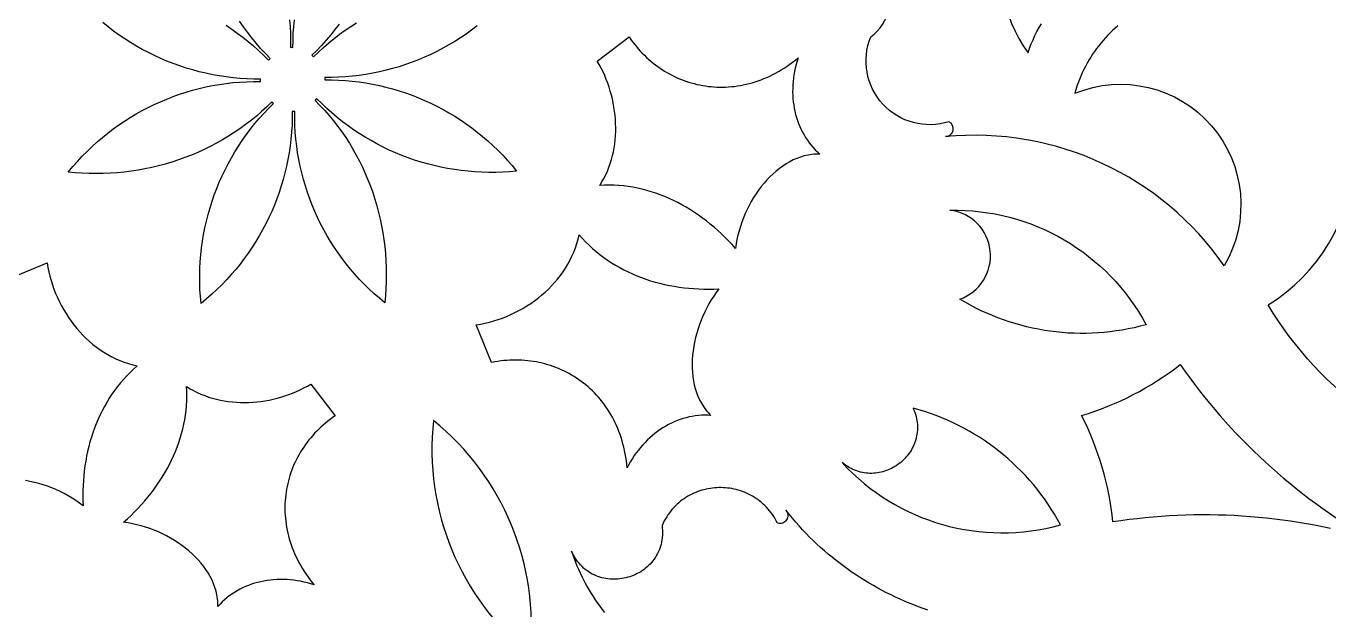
# Model space of a CAD drawing. Extents: x 3927 to 5087, y -513 to 1114.
# Drawn here: x 4497 to 4593.2, y 851.8 to 894.9 of the extents above; entities that cross this region are included whole.
import ezdxf

# ---------------------------------------------------------------- set-up
doc = ezdxf.new("R2010")
doc.units = 0
doc.layers.add('LAYER_1', color=18, linetype='CONTINUOUS')

msp = doc.modelspace()

# ---------------------------------------------------------------- linework, layer by layer
at = {"layer": 'LAYER_1'}
for points in [[(4577.36, 907.955, 0.578149), (4570.977, 892.97), (4571.089, 893.299), (4571.21, 893.621), (4571.341, 893.935), (4571.481, 894.242), (4571.63, 894.541), (4571.787, 894.833), (4571.953, 895.118)], [(4577.591, 894.964), (4577.401, 894.796), (4577.215, 894.623), (4577.033, 894.445), (4576.856, 894.263), (4576.682, 894.075), (4576.513, 893.884), (4576.349, 893.687), (4576.189, 893.487), (4576.034, 893.281), (4575.883, 893.072), (4575.738, 892.858), (4575.598, 892.64), (4575.463, 892.417), (4575.333, 892.191), (4575.208, 891.96), (4575.089, 891.726), (4574.976, 891.487), (4574.868, 891.245), (4574.766, 890.999), (4574.67, 890.749), (4574.579, 890.495), (4574.495, 890.237), (4574.418, 889.976, -0.719328), (4585.452, 877.251, 0.270929), (4564.876, 886.778, 0.777705), (4565.131, 887.88, -0.636132), (4559.357, 894.143, 0.862472), (4556.095, 900.278, -0.153049)], [(4627.671, 867.156, -0.453995), (4588.707, 874.359, 0.240725), (4595.058, 884.904)], [(4593.297, 857.844), (4592.711, 857.968), (4592.124, 858.085), (4591.536, 858.193), (4590.946, 858.293), (4590.355, 858.385), (4589.763, 858.468), (4589.17, 858.543), (4588.576, 858.61), (4587.981, 858.669), (4587.386, 858.719), (4586.79, 858.762), (4586.193, 858.796), (4585.596, 858.822), (4584.998, 858.84), (4584.401, 858.85), (4583.803, 858.851), (4583.204, 858.845), (4582.606, 858.83), (4582.008, 858.807), (4581.411, 858.776), (4580.813, 858.737), (4580.216, 858.69), (4579.619, 858.635), (4579.023, 858.571), (4578.428, 858.5), (4577.833, 858.421), (4577.239, 858.333), (4577.181, 858.845), (4577.111, 859.355), (4577.029, 859.863), (4576.935, 860.369), (4576.83, 860.872), (4576.714, 861.373), (4576.586, 861.87), (4576.447, 862.364), (4576.296, 862.855), (4576.134, 863.342), (4575.961, 863.826), (4575.777, 864.305), (4575.581, 864.78), (4575.375, 865.251), (4575.158, 865.718), (4574.929, 866.179), (4575.422, 866.335), (4575.91, 866.501), (4576.394, 866.679), (4576.873, 866.868), (4577.348, 867.068), (4577.818, 867.278), (4578.283, 867.499), (4578.742, 867.731), (4579.196, 867.973), (4579.645, 868.226), (4580.087, 868.489), (4580.524, 868.762), (4580.954, 869.045), (4581.379, 869.339), (4581.796, 869.642), (4582.207, 869.955, 0.11065), (4596.199, 857.096)]]:
    msp.add_lwpolyline(points, format="xyb", dxfattribs=at)
for points in [[(4530.289, 894.953), (4529.889, 894.648), (4529.481, 894.354), (4529.065, 894.072), (4528.642, 893.803), (4528.211, 893.545), (4527.774, 893.3), (4527.33, 893.068), (4526.879, 892.848), (4526.422, 892.641), (4525.96, 892.446), (4525.492, 892.265), (4525.019, 892.097), (4524.541, 891.942), (4524.058, 891.8), (4523.571, 891.673), (4523.08, 891.558), (4522.585, 891.458), (4522.087, 891.371), (4521.586, 891.299), (4521.082, 891.241), (4520.575, 891.197), (4520.066, 891.167), (4519.555, 891.152), (4519.043, 891.152), (4519.046, 891.065), (4519.041, 890.977), (4519.553, 890.974), (4520.064, 890.956), (4520.572, 890.924), (4521.078, 890.877), (4521.582, 890.817), (4522.083, 890.742), (4522.581, 890.653), (4523.076, 890.55), (4523.567, 890.434), (4524.054, 890.304), (4524.536, 890.16), (4525.015, 890.003), (4525.488, 889.833), (4525.957, 889.65), (4526.42, 889.453), (4526.878, 889.244), (4527.33, 889.022), (4527.776, 888.787), (4528.215, 888.54), (4528.647, 888.28), (4529.073, 888.008), (4529.491, 887.724), (4529.902, 887.428), (4530.305, 887.119), (4530.699, 886.799), (4531.086, 886.467), (4531.463, 886.124), (4531.832, 885.769), (4532.191, 885.403), (4532.541, 885.025), (4532.881, 884.636), (4533.211, 884.237), (4532.695, 884.19), (4532.18, 884.158), (4531.666, 884.14), (4531.153, 884.138), (4530.642, 884.15), (4530.132, 884.177), (4529.625, 884.218), (4529.12, 884.273), (4528.618, 884.343), (4528.118, 884.426), (4527.622, 884.524), (4527.129, 884.635), (4526.641, 884.76), (4526.156, 884.899), (4525.676, 885.051), (4525.2, 885.216), (4524.729, 885.394), (4524.264, 885.586), (4523.804, 885.79), (4523.35, 886.008), (4522.902, 886.238), (4522.46, 886.481), (4522.025, 886.736), (4521.597, 887.004), (4521.176, 887.284), (4520.762, 887.576), (4520.357, 887.88), (4519.959, 888.196), (4519.57, 888.523), (4519.189, 888.863), (4518.818, 889.214), (4518.455, 889.576), (4518.396, 889.511), (4518.332, 889.452), (4518.692, 889.087), (4519.039, 888.713), (4519.375, 888.329), (4519.698, 887.937), (4520.008, 887.536), (4520.307, 887.126), (4520.592, 886.709), (4520.865, 886.284), (4521.126, 885.852), (4521.373, 885.412), (4521.608, 884.966), (4521.83, 884.513), (4522.04, 884.054), (4522.236, 883.589), (4522.419, 883.118), (4522.589, 882.642), (4522.746, 882.16), (4522.89, 881.674), (4523.021, 881.183), (4523.138, 880.688), (4523.242, 880.189), (4523.332, 879.686), (4523.409, 879.18), (4523.472, 878.671), (4523.521, 878.159), (4523.557, 877.644), (4523.579, 877.127), (4523.588, 876.608), (4523.582, 876.087), (4523.562, 875.565), (4523.529, 875.042), (4523.481, 874.518), (4523.086, 874.842), (4522.701, 875.177), (4522.327, 875.522), (4521.965, 875.876), (4521.613, 876.241), (4521.273, 876.614), (4520.944, 876.997), (4520.627, 877.388), (4520.322, 877.788), (4520.028, 878.196), (4519.746, 878.612), (4519.477, 879.035), (4519.219, 879.466), (4518.974, 879.903), (4518.742, 880.348), (4518.522, 880.798), (4518.315, 881.255), (4518.12, 881.718), (4517.939, 882.185), (4517.771, 882.659), (4517.616, 883.137), (4517.474, 883.619), (4517.347, 884.106), (4517.232, 884.597), (4517.132, 885.092), (4517.045, 885.59), (4516.973, 886.091), (4516.915, 886.596), (4516.871, 887.102), (4516.841, 887.611), (4516.827, 888.122), (4516.826, 888.635), (4516.739, 888.632), (4516.651, 888.636), (4516.648, 888.124), (4516.63, 887.614), (4516.598, 887.105), (4516.551, 886.599), (4516.491, 886.095), (4516.416, 885.594), (4516.327, 885.096), (4516.224, 884.602), (4516.108, 884.111), (4515.978, 883.624), (4515.834, 883.141), (4515.677, 882.662), (4515.507, 882.189), (4515.324, 881.72), (4515.127, 881.257), (4514.918, 880.799), (4514.696, 880.347), (4514.461, 879.902), (4514.214, 879.463), (4513.954, 879.03), (4513.682, 878.605), (4513.398, 878.186), (4513.102, 877.776), (4512.793, 877.373), (4512.473, 876.978), (4512.141, 876.592), (4511.798, 876.214), (4511.443, 875.845), (4511.077, 875.486), (4510.699, 875.136), (4510.31, 874.796), (4509.911, 874.466), (4509.864, 874.982), (4509.832, 875.497), (4509.814, 876.011), (4509.812, 876.524), (4509.824, 877.035), (4509.851, 877.545), (4509.892, 878.052), (4509.947, 878.557), (4510.017, 879.06), (4510.1, 879.559), (4510.198, 880.055), (4510.309, 880.548), (4510.434, 881.037), (4510.573, 881.521), (4510.725, 882.002), (4510.89, 882.477), (4511.068, 882.948), (4511.26, 883.414), (4511.464, 883.874), (4511.682, 884.328), (4511.912, 884.776), (4512.155, 885.217), (4512.41, 885.653), (4512.678, 886.081), (4512.958, 886.502), (4513.25, 886.915), (4513.554, 887.321), (4513.87, 887.718), (4514.198, 888.107), (4514.537, 888.488), (4514.888, 888.86), (4515.25, 889.222), (4515.185, 889.281), (4515.126, 889.345), (4514.761, 888.985), (4514.385, 888.637), (4513.999, 888.301), (4513.603, 887.977), (4513.199, 887.665), (4512.785, 887.365), (4512.363, 887.077), (4511.933, 886.802), (4511.495, 886.539), (4511.05, 886.289), (4510.597, 886.052), (4510.138, 885.827), (4509.672, 885.616), (4509.201, 885.417), (4508.724, 885.231), (4508.242, 885.058), (4507.754, 884.899), (4507.263, 884.753), (4506.767, 884.621), (4506.267, 884.502), (4505.764, 884.396), (4505.258, 884.305), (4504.749, 884.227), (4504.238, 884.163), (4503.725, 884.113), (4503.21, 884.077), (4502.694, 884.055), (4502.177, 884.048), (4501.659, 884.055), (4501.142, 884.076), (4500.624, 884.112), (4500.108, 884.162), (4500.439, 884.561), (4500.781, 884.948), (4501.133, 885.325), (4501.494, 885.69), (4501.864, 886.044), (4502.243, 886.386), (4502.631, 886.717), (4503.027, 887.036), (4503.431, 887.343), (4503.843, 887.638), (4504.262, 887.922), (4504.689, 888.192), (4505.122, 888.451), (4505.562, 888.697), (4506.009, 888.931), (4506.462, 889.151), (4506.92, 889.359), (4507.384, 889.554), (4507.854, 889.736), (4508.328, 889.905), (4508.807, 890.06), (4509.291, 890.202), (4509.778, 890.33), (4510.27, 890.444), (4510.765, 890.545), (4511.264, 890.632), (4511.765, 890.704), (4512.269, 890.763), (4512.776, 890.806), (4513.285, 890.836), (4513.796, 890.851), (4514.309, 890.851), (4514.306, 890.938), (4514.31, 891.026), (4513.798, 891.029), (4513.288, 891.047), (4512.779, 891.079), (4512.273, 891.126), (4511.769, 891.187), (4511.268, 891.262), (4510.77, 891.35), (4510.276, 891.453), (4509.785, 891.57), (4509.298, 891.7), (4508.815, 891.843), (4508.337, 892), (4507.863, 892.17), (4507.394, 892.354), (4506.931, 892.55), (4506.473, 892.759), (4506.021, 892.981), (4505.576, 893.216), (4505.137, 893.463), (4504.704, 893.723), (4504.279, 893.995), (4503.86, 894.279), (4503.45, 894.576), (4503.047, 894.884), (4502.652, 895.204)], [(4511.755, 895), (4512.176, 894.72), (4512.589, 894.428), (4512.995, 894.124), (4513.392, 893.808), (4513.781, 893.48), (4514.162, 893.14), (4514.534, 892.789), (4514.896, 892.427), (4514.955, 892.492), (4515.019, 892.551), (4514.659, 892.917), (4514.311, 893.293), (4513.975, 893.678), (4513.651, 894.074), (4513.339, 894.479), (4513.039, 894.892), (4512.751, 895.314)], [(4516.437, 895.408), (4516.481, 894.901), (4516.51, 894.392), (4516.525, 893.881), (4516.525, 893.369), (4516.612, 893.372), (4516.7, 893.367), (4516.703, 893.879), (4516.721, 894.39), (4516.753, 894.898), (4516.8, 895.404)], [(4520.102, 895.088), (4519.798, 894.683), (4519.482, 894.285), (4519.154, 893.896), (4518.814, 893.515), (4518.463, 893.144), (4518.101, 892.781), (4518.166, 892.722), (4518.225, 892.658), (4518.59, 893.018), (4518.965, 893.365), (4519.348, 893.701), (4519.741, 894.024), (4520.142, 894.334), (4520.551, 894.633), (4520.968, 894.918), (4521.393, 895.191)], [(4495.771, 876.309), (4498.545, 877.45), (4498.6, 877.124), (4498.667, 876.799), (4498.746, 876.475), (4498.836, 876.153), (4498.937, 875.834), (4499.049, 875.518), (4499.172, 875.205), (4499.306, 874.896), (4499.45, 874.591), (4499.605, 874.291), (4499.77, 873.997), (4499.944, 873.708), (4500.128, 873.425), (4500.322, 873.149), (4500.525, 872.88), (4500.737, 872.619), (4500.958, 872.366), (4501.188, 872.121), (4501.426, 871.885), (4501.672, 871.659), (4501.926, 871.443), (4502.189, 871.237), (4502.459, 871.042), (4502.736, 870.858), (4503.021, 870.686), (4503.313, 870.526), (4503.612, 870.379), (4503.917, 870.245), (4504.229, 870.125), (4504.548, 870.019), (4504.872, 869.927), (4505.202, 869.851), (4504.935, 869.614), (4504.677, 869.37), (4504.428, 869.118), (4504.189, 868.859), (4503.959, 868.593), (4503.739, 868.319), (4503.528, 868.039), (4503.326, 867.752), (4503.133, 867.459), (4502.949, 867.16), (4502.775, 866.855), (4502.61, 866.545), (4502.454, 866.229), (4502.307, 865.908), (4502.17, 865.583), (4502.041, 865.252), (4501.922, 864.917), (4501.812, 864.579), (4501.71, 864.236), (4501.618, 863.889), (4501.535, 863.539), (4501.46, 863.186), (4501.395, 862.829), (4501.339, 862.47), (4501.291, 862.108), (4501.253, 861.744), (4501.223, 861.378), (4501.202, 861.01), (4501.19, 860.641), (4501.187, 860.27), (4501.193, 859.898), (4501.207, 859.525), (4500.944, 859.724), (4500.673, 859.913), (4500.392, 860.094), (4500.104, 860.265), (4499.809, 860.425), (4499.507, 860.576), (4499.2, 860.716), (4498.888, 860.846), (4498.573, 860.965), (4498.253, 861.072), (4497.931, 861.169), (4497.608, 861.253), (4497.283, 861.326), (4496.957, 861.387)], [(4563.572, 851.828), (4563.225, 851.947), (4562.879, 852.073), (4562.536, 852.203), (4562.195, 852.34), (4561.856, 852.482), (4561.519, 852.629), (4561.185, 852.782), (4560.853, 852.941), (4560.524, 853.105), (4560.197, 853.274), (4559.873, 853.449), (4559.552, 853.629), (4559.234, 853.814), (4558.918, 854.005), (4558.606, 854.201), (4558.296, 854.402), (4557.99, 854.609), (4557.687, 854.821), (4557.387, 855.038), (4557.09, 855.26), (4556.797, 855.487), (4556.507, 855.719), (4556.221, 855.956), (4555.938, 856.199), (4555.659, 856.446), (4555.384, 856.698), (4555.112, 856.956), (4554.845, 857.218), (4554.581, 857.485), (4554.322, 857.757), (4554.066, 858.034), (4553.815, 858.315), (4553.568, 858.602), (4553.325, 858.893), (4553.087, 859.189), (4553.154, 859.103), (4553.202, 859.012), (4553.231, 858.919), (4553.244, 858.825), (4553.241, 858.732), (4553.222, 858.642), (4553.191, 858.555), (4553.146, 858.475), (4553.09, 858.402), (4553.024, 858.338), (4552.948, 858.285), (4552.864, 858.244), (4552.773, 858.218), (4552.676, 858.208), (4552.574, 858.215), (4552.468, 858.242), (4552.383, 858.407), (4552.293, 858.566), (4552.198, 858.721), (4552.099, 858.869), (4551.996, 859.013), (4551.889, 859.151), (4551.777, 859.284), (4551.662, 859.411), (4551.543, 859.533), (4551.42, 859.65), (4551.294, 859.761), (4551.165, 859.867), (4551.033, 859.967), (4550.898, 860.063), (4550.76, 860.152), (4550.62, 860.237), (4550.477, 860.316), (4550.332, 860.39), (4550.185, 860.458), (4550.036, 860.522), (4549.885, 860.579), (4549.733, 860.632), (4549.579, 860.679), (4549.423, 860.721), (4549.267, 860.758), (4549.109, 860.789), (4548.951, 860.815), (4548.792, 860.835), (4548.633, 860.851), (4548.473, 860.861), (4548.313, 860.865), (4548.153, 860.865), (4547.993, 860.859), (4547.833, 860.848), (4547.674, 860.831), (4547.515, 860.81), (4547.357, 860.783), (4547.2, 860.75), (4547.044, 860.713), (4546.889, 860.67), (4546.735, 860.622), (4546.583, 860.569), (4546.433, 860.51), (4546.285, 860.446), (4546.138, 860.377), (4545.994, 860.303), (4545.852, 860.223), (4545.713, 860.138), (4545.576, 860.048), (4545.442, 859.953), (4545.311, 859.853), (4545.183, 859.747), (4545.058, 859.636), (4544.937, 859.52), (4544.819, 859.398), (4544.705, 859.271), (4544.595, 859.14), (4544.489, 859.002), (4544.387, 858.86), (4544.29, 858.713), (4544.197, 858.56), (4544.108, 858.402), (4544.025, 858.239), (4543.947, 858.071), (4543.966, 857.885), (4543.978, 857.702), (4543.98, 857.524), (4543.975, 857.349), (4543.962, 857.178), (4543.941, 857.011), (4543.912, 856.847), (4543.876, 856.688), (4543.833, 856.533), (4543.783, 856.382), (4543.727, 856.235), (4543.664, 856.093), (4543.595, 855.955), (4543.52, 855.821), (4543.44, 855.692), (4543.354, 855.567), (4543.262, 855.447), (4543.166, 855.331), (4543.065, 855.221), (4542.959, 855.115), (4542.85, 855.014), (4542.735, 854.918), (4542.618, 854.826), (4542.496, 854.74), (4542.371, 854.659), (4542.243, 854.583), (4542.112, 854.513), (4541.978, 854.447), (4541.841, 854.388), (4541.703, 854.333), (4541.562, 854.284), (4541.419, 854.241), (4541.275, 854.203), (4541.13, 854.171), (4540.983, 854.145), (4540.835, 854.124), (4540.687, 854.109), (4540.539, 854.101), (4540.39, 854.098), (4540.241, 854.102), (4540.092, 854.111), (4539.944, 854.127), (4539.796, 854.149), (4539.649, 854.177), (4539.504, 854.212), (4539.36, 854.254), (4539.217, 854.301), (4539.076, 854.356), (4538.938, 854.417), (4538.801, 854.485), (4538.667, 854.559), (4538.536, 854.641), (4538.408, 854.729), (4538.283, 854.824), (4538.161, 854.927), (4538.043, 855.036), (4537.929, 855.153), (4537.819, 855.277), (4537.713, 855.408), (4537.612, 855.547), (4537.516, 855.693), (4537.424, 855.847), (4537.338, 856.008), (4537.258, 856.176), (4537.352, 855.903), (4537.451, 855.632), (4537.555, 855.363), (4537.664, 855.097), (4537.779, 854.833), (4537.898, 854.571), (4538.021, 854.312), (4538.15, 854.055), (4538.284, 853.802), (4538.422, 853.551), (4538.564, 853.302), (4538.712, 853.057), (4538.864, 852.814), (4539.02, 852.575), (4539.181, 852.338), (4539.347, 852.105), (4539.516, 851.875), (4539.691, 851.648)]]:
    msp.add_lwpolyline(points, dxfattribs=at)
for points in [[(4549.373, 878.525), (4549.122, 878.803), (4548.866, 879.074), (4548.604, 879.338), (4548.338, 879.595), (4548.066, 879.845), (4547.79, 880.088), (4547.509, 880.323), (4547.223, 880.551), (4546.933, 880.77), (4546.638, 880.981), (4546.339, 881.184), (4546.037, 881.379), (4545.73, 881.564), (4545.42, 881.741), (4545.106, 881.909), (4544.788, 882.067), (4544.468, 882.216), (4544.144, 882.355), (4543.817, 882.484), (4543.487, 882.603), (4543.154, 882.712), (4542.819, 882.81), (4542.481, 882.897), (4542.141, 882.974), (4541.798, 883.039), (4541.454, 883.093), (4541.107, 883.136), (4540.759, 883.167), (4540.409, 883.186), (4540.058, 883.193), (4539.705, 883.188), (4539.351, 883.17), (4539.509, 883.43), (4539.655, 883.695), (4539.789, 883.965), (4539.911, 884.239), (4540.022, 884.518), (4540.122, 884.8), (4540.21, 885.086), (4540.287, 885.375), (4540.354, 885.667), (4540.409, 885.961), (4540.454, 886.257), (4540.488, 886.555), (4540.512, 886.855), (4540.526, 887.155), (4540.529, 887.457), (4540.523, 887.758), (4540.506, 888.06), (4540.48, 888.361), (4540.444, 888.662), (4540.399, 888.962), (4540.345, 889.26), (4540.281, 889.557), (4540.208, 889.851), (4540.126, 890.144), (4540.036, 890.433), (4539.937, 890.72), (4539.829, 891.003), (4539.713, 891.282), (4539.589, 891.558), (4539.456, 891.829), (4539.316, 892.095), (4539.168, 892.356), (4541.515, 894.146), (4541.643, 893.961), (4541.775, 893.779), (4541.911, 893.602), (4542.051, 893.428), (4542.195, 893.26), (4542.342, 893.096), (4542.492, 892.936), (4542.646, 892.781), (4542.804, 892.63), (4542.965, 892.484), (4543.129, 892.343), (4543.296, 892.206), (4543.466, 892.074), (4543.638, 891.947), (4543.814, 891.824), (4543.993, 891.707), (4544.174, 891.594), (4544.357, 891.486), (4544.543, 891.383), (4544.732, 891.286), (4544.922, 891.193), (4545.115, 891.106), (4545.31, 891.023), (4545.507, 890.946), (4545.706, 890.874), (4545.907, 890.807), (4546.109, 890.746), (4546.314, 890.69), (4546.519, 890.639), (4546.726, 890.594), (4546.935, 890.554), (4547.145, 890.52), (4547.356, 890.491), (4547.568, 890.468), (4547.781, 890.451), (4547.995, 890.439), (4548.21, 890.433), (4548.425, 890.433), (4548.642, 890.439), (4548.858, 890.451), (4549.076, 890.468), (4549.293, 890.491), (4549.511, 890.521), (4549.73, 890.556), (4549.948, 890.598), (4550.166, 890.646), (4550.384, 890.699), (4550.603, 890.759), (4550.82, 890.826), (4551.038, 890.898), (4551.255, 890.977), (4551.472, 891.062), (4551.688, 891.154), (4551.903, 891.252), (4552.117, 891.357), (4552.331, 891.468), (4552.544, 891.586), (4552.755, 891.71), (4552.966, 891.841), (4553.175, 891.979), (4553.383, 892.124), (4553.589, 892.275), (4553.794, 892.433), (4553.998, 892.598), (4553.917, 892.348), (4553.846, 892.097), (4553.784, 891.845), (4553.73, 891.593), (4553.685, 891.342), (4553.649, 891.09), (4553.622, 890.839), (4553.603, 890.589), (4553.593, 890.34), (4553.591, 890.092), (4553.598, 889.846), (4553.613, 889.601), (4553.637, 889.359), (4553.669, 889.119), (4553.709, 888.882), (4553.757, 888.647), (4553.813, 888.416), (4553.877, 888.188), (4553.95, 887.963), (4554.03, 887.742), (4554.118, 887.526), (4554.214, 887.314), (4554.318, 887.106), (4554.429, 886.904), (4554.548, 886.706), (4554.675, 886.514), (4554.809, 886.328), (4554.95, 886.147), (4555.099, 885.973), (4555.256, 885.805), (4555.419, 885.644), (4555.59, 885.49), (4555.446, 885.49), (4555.302, 885.485), (4555.158, 885.476), (4555.016, 885.461), (4554.733, 885.416), (4554.453, 885.352), (4554.177, 885.27), (4553.905, 885.17), (4553.637, 885.053), (4553.374, 884.919), (4553.116, 884.77), (4552.864, 884.605), (4552.617, 884.426), (4552.376, 884.233), (4552.142, 884.028), (4551.914, 883.809), (4551.694, 883.579), (4551.481, 883.338), (4551.275, 883.087), (4551.079, 882.826), (4550.89, 882.555), (4550.71, 882.277), (4550.54, 881.991), (4550.379, 881.697), (4550.228, 881.397), (4550.088, 881.092), (4549.957, 880.782), (4549.838, 880.467), (4549.73, 880.149), (4549.634, 879.827), (4549.55, 879.503), (4549.478, 879.178), (4549.419, 878.852)], [(4548.153, 875.538), (4547.954, 875.276), (4547.764, 875.004), (4547.583, 874.723), (4547.413, 874.435), (4547.252, 874.14), (4547.101, 873.838), (4546.961, 873.531), (4546.831, 873.219), (4546.713, 872.904), (4546.605, 872.584), (4546.509, 872.262), (4546.424, 871.939), (4546.351, 871.614), (4546.291, 871.288), (4546.242, 870.963), (4546.207, 870.639), (4546.184, 870.317), (4546.174, 869.997), (4546.177, 869.681), (4546.195, 869.368), (4546.225, 869.06), (4546.27, 868.758), (4546.33, 868.462), (4546.404, 868.172), (4546.492, 867.891), (4546.596, 867.617), (4546.715, 867.353), (4546.849, 867.098), (4547, 866.854), (4547.166, 866.622), (4547.255, 866.51), (4547.349, 866.401), (4547.446, 866.295), (4547.548, 866.193), (4547.318, 866.206), (4547.088, 866.209), (4546.859, 866.203), (4546.63, 866.186), (4546.402, 866.16), (4546.175, 866.125), (4545.95, 866.08), (4545.726, 866.026), (4545.503, 865.963), (4545.283, 865.891), (4545.064, 865.81), (4544.848, 865.721), (4544.635, 865.623), (4544.424, 865.517), (4544.217, 865.402), (4544.013, 865.279), (4543.812, 865.149), (4543.615, 865.011), (4543.422, 864.865), (4543.233, 864.711), (4543.048, 864.55), (4542.868, 864.382), (4542.693, 864.207), (4542.523, 864.025), (4542.358, 863.835), (4542.199, 863.64), (4542.045, 863.437), (4541.897, 863.229), (4541.756, 863.014), (4541.621, 862.793), (4541.492, 862.565), (4541.37, 862.332), (4541.345, 862.595), (4541.313, 862.855), (4541.275, 863.11), (4541.231, 863.362), (4541.181, 863.61), (4541.126, 863.854), (4541.065, 864.093), (4540.999, 864.329), (4540.927, 864.561), (4540.849, 864.789), (4540.766, 865.013), (4540.679, 865.233), (4540.586, 865.448), (4540.488, 865.659), (4540.385, 865.867), (4540.278, 866.069), (4540.165, 866.268), (4540.049, 866.462), (4539.927, 866.652), (4539.802, 866.837), (4539.672, 867.018), (4539.537, 867.195), (4539.399, 867.367), (4539.257, 867.534), (4539.11, 867.697), (4538.96, 867.856), (4538.806, 868.009), (4538.649, 868.158), (4538.488, 868.302), (4538.323, 868.442), (4538.156, 868.577), (4537.985, 868.706), (4537.81, 868.831), (4537.633, 868.952), (4537.453, 869.067), (4537.27, 869.177), (4537.084, 869.282), (4536.895, 869.382), (4536.704, 869.477), (4536.511, 869.567), (4536.315, 869.652), (4536.116, 869.732), (4535.916, 869.806), (4535.713, 869.875), (4535.509, 869.939), (4535.302, 869.998), (4535.094, 870.051), (4534.884, 870.099), (4534.672, 870.141), (4534.459, 870.178), (4534.244, 870.209), (4534.028, 870.235), (4533.811, 870.256), (4533.593, 870.27), (4533.373, 870.28), (4533.153, 870.283), (4532.932, 870.281), (4532.71, 870.273), (4532.487, 870.259), (4532.264, 870.239), (4532.041, 870.214), (4531.817, 870.182), (4531.592, 870.145), (4531.368, 870.102), (4530.227, 872.876), (4530.553, 872.931), (4530.879, 872.998), (4531.202, 873.077), (4531.524, 873.167), (4531.843, 873.268), (4532.16, 873.38), (4532.473, 873.503), (4532.782, 873.637), (4533.086, 873.782), (4533.386, 873.936), (4533.681, 874.101), (4533.97, 874.275), (4534.252, 874.459), (4534.528, 874.653), (4534.797, 874.856), (4535.058, 875.068), (4535.312, 875.289), (4535.556, 875.519), (4535.792, 875.757), (4536.018, 876.003), (4536.235, 876.257), (4536.441, 876.52), (4536.636, 876.79), (4536.82, 877.067), (4536.992, 877.352), (4537.151, 877.644), (4537.298, 877.943), (4537.432, 878.248), (4537.552, 878.56), (4537.659, 878.879), (4537.75, 879.203), (4537.827, 879.533), (4538.063, 879.266), (4538.307, 879.008), (4538.559, 878.759), (4538.818, 878.52), (4539.085, 878.29), (4539.358, 878.07), (4539.638, 877.859), (4539.925, 877.657), (4540.218, 877.464), (4540.517, 877.281), (4540.822, 877.106), (4541.132, 876.941), (4541.448, 876.785), (4541.769, 876.639), (4542.095, 876.501), (4542.425, 876.372), (4542.76, 876.253), (4543.099, 876.143), (4543.442, 876.041), (4543.788, 875.949), (4544.138, 875.866), (4544.492, 875.791), (4544.848, 875.726), (4545.207, 875.67), (4545.569, 875.622), (4545.933, 875.584), (4546.299, 875.554), (4546.667, 875.533), (4547.037, 875.521), (4547.407, 875.518), (4547.78, 875.524)], [(4504.194, 858.305), (4504.472, 858.555), (4504.743, 858.812), (4505.007, 859.073), (4505.264, 859.34), (4505.514, 859.611), (4505.757, 859.888), (4505.992, 860.169), (4506.219, 860.455), (4506.439, 860.745), (4506.65, 861.039), (4506.853, 861.338), (4507.048, 861.641), (4507.233, 861.947), (4507.41, 862.258), (4507.578, 862.572), (4507.736, 862.889), (4507.885, 863.21), (4508.024, 863.534), (4508.153, 863.861), (4508.272, 864.191), (4508.381, 864.523), (4508.479, 864.859), (4508.566, 865.197), (4508.643, 865.537), (4508.708, 865.879), (4508.762, 866.224), (4508.805, 866.57), (4508.836, 866.918), (4508.855, 867.268), (4508.862, 867.619), (4508.856, 867.972), (4508.839, 868.326), (4509.099, 868.168), (4509.364, 868.023), (4509.634, 867.888), (4509.908, 867.766), (4510.187, 867.655), (4510.469, 867.555), (4510.755, 867.467), (4511.044, 867.39), (4511.336, 867.324), (4511.63, 867.268), (4511.926, 867.223), (4512.224, 867.189), (4512.524, 867.165), (4512.824, 867.151), (4513.126, 867.148), (4513.427, 867.155), (4513.729, 867.171), (4514.03, 867.197), (4514.331, 867.233), (4514.631, 867.278), (4514.929, 867.333), (4515.226, 867.396), (4515.52, 867.469), (4515.813, 867.551), (4516.102, 867.641), (4516.389, 867.741), (4516.672, 867.848), (4516.951, 867.964), (4517.227, 868.089), (4517.497, 868.221), (4517.764, 868.361), (4518.025, 868.509), (4519.815, 866.162), (4519.629, 866.034), (4519.448, 865.902), (4519.27, 865.766), (4519.097, 865.626), (4518.929, 865.483), (4518.765, 865.336), (4518.605, 865.185), (4518.45, 865.031), (4518.299, 864.873), (4518.153, 864.713), (4518.012, 864.549), (4517.875, 864.382), (4517.743, 864.212), (4517.616, 864.039), (4517.493, 863.863), (4517.376, 863.685), (4517.263, 863.504), (4517.155, 863.32), (4517.052, 863.134), (4516.955, 862.946), (4516.862, 862.755), (4516.774, 862.562), (4516.692, 862.367), (4516.615, 862.17), (4516.543, 861.971), (4516.476, 861.77), (4516.415, 861.568), (4516.359, 861.364), (4516.308, 861.158), (4516.263, 860.951), (4516.223, 860.742), (4516.189, 860.533), (4516.16, 860.322), (4516.137, 860.11), (4516.12, 859.897), (4516.108, 859.682), (4516.102, 859.468), (4516.102, 859.252), (4516.108, 859.036), (4516.12, 858.819), (4516.137, 858.602), (4516.16, 858.384), (4516.19, 858.166), (4516.225, 857.948), (4516.267, 857.729), (4516.315, 857.511), (4516.368, 857.293), (4516.428, 857.075), (4516.495, 856.857), (4516.567, 856.639), (4516.646, 856.422), (4516.731, 856.206), (4516.823, 855.99), (4516.921, 855.774), (4517.026, 855.56), (4517.137, 855.346), (4517.255, 855.134), (4517.379, 854.922), (4517.51, 854.712), (4517.648, 854.502), (4517.792, 854.295), (4517.944, 854.088), (4518.102, 853.883), (4518.267, 853.68), (4518.017, 853.76), (4517.766, 853.831), (4517.514, 853.894), (4517.262, 853.947), (4517.01, 853.992), (4516.759, 854.028), (4516.508, 854.055), (4516.258, 854.074), (4516.009, 854.084), (4515.761, 854.086), (4515.515, 854.079), (4515.27, 854.064), (4515.028, 854.04), (4514.788, 854.009), (4514.551, 853.969), (4514.316, 853.921), (4514.085, 853.864), (4513.856, 853.8), (4513.632, 853.728), (4513.411, 853.647), (4513.195, 853.559), (4512.983, 853.463), (4512.775, 853.36), (4512.573, 853.248), (4512.375, 853.129), (4512.183, 853.003), (4511.997, 852.869), (4511.816, 852.727), (4511.642, 852.578), (4511.474, 852.422), (4511.313, 852.258), (4511.159, 852.087), (4511.159, 852.232), (4511.154, 852.376), (4511.144, 852.519), (4511.13, 852.662), (4511.085, 852.945), (4511.021, 853.224), (4510.939, 853.5), (4510.839, 853.773), (4510.722, 854.04), (4510.588, 854.303), (4510.439, 854.561), (4510.274, 854.814), (4510.095, 855.061), (4509.902, 855.301), (4509.697, 855.536), (4509.478, 855.763), (4509.248, 855.984), (4509.007, 856.197), (4508.756, 856.402), (4508.495, 856.599), (4508.224, 856.787), (4507.946, 856.967), (4507.659, 857.137), (4507.366, 857.298), (4507.066, 857.449), (4506.761, 857.59), (4506.451, 857.72), (4506.136, 857.839), (4505.817, 857.947), (4505.496, 858.043), (4505.172, 858.127), (4504.847, 858.199), (4504.521, 858.258)], [(4562.481, 866.736), (4562.547, 866.583), (4562.605, 866.43), (4562.655, 866.278), (4562.698, 866.127), (4562.734, 865.976), (4562.762, 865.827), (4562.783, 865.678), (4562.797, 865.531), (4562.805, 865.385), (4562.806, 865.24), (4562.8, 865.096), (4562.788, 864.955), (4562.77, 864.815), (4562.746, 864.677), (4562.716, 864.541), (4562.681, 864.407), (4562.64, 864.275), (4562.593, 864.146), (4562.541, 864.019), (4562.484, 863.894), (4562.423, 863.772), (4562.356, 863.653), (4562.285, 863.537), (4562.209, 863.424), (4562.129, 863.314), (4562.045, 863.208), (4561.956, 863.104), (4561.864, 863.005), (4561.768, 862.908), (4561.669, 862.816), (4561.566, 862.727), (4561.46, 862.642), (4561.35, 862.562), (4561.238, 862.485), (4561.123, 862.413), (4561.005, 862.345), (4560.885, 862.282), (4560.762, 862.224), (4560.637, 862.17), (4560.51, 862.121), (4560.382, 862.077), (4560.251, 862.038), (4560.119, 862.004), (4559.985, 861.976), (4559.85, 861.953), (4559.714, 861.936), (4559.577, 861.925), (4559.439, 861.919), (4559.3, 861.919), (4559.161, 861.925), (4559.021, 861.938), (4558.881, 861.956), (4558.741, 861.982), (4558.602, 862.013), (4558.462, 862.051), (4558.322, 862.096), (4558.184, 862.148), (4558.045, 862.207), (4557.908, 862.273), (4557.772, 862.346), (4557.637, 862.426), (4557.503, 862.514), (4557.37, 862.61), (4557.239, 862.713), (4557.628, 862.304), (4558.029, 861.912), (4558.442, 861.535), (4558.867, 861.174), (4559.301, 860.829), (4559.746, 860.501), (4560.201, 860.189), (4560.665, 859.894), (4561.138, 859.615), (4561.62, 859.353), (4562.109, 859.108), (4562.605, 858.88), (4563.109, 858.67), (4563.619, 858.477), (4564.135, 858.301), (4564.656, 858.143), (4565.183, 858.002), (4565.714, 857.88), (4566.249, 857.775), (4566.788, 857.689), (4567.33, 857.621), (4567.875, 857.571), (4568.422, 857.54), (4568.971, 857.528), (4569.521, 857.534), (4570.072, 857.56), (4570.624, 857.604), (4571.175, 857.668), (4571.726, 857.751), (4572.275, 857.854), (4572.824, 857.976), (4573.37, 858.118), (4573.151, 858.513), (4572.923, 858.902), (4572.685, 859.284), (4572.439, 859.659), (4572.183, 860.026), (4571.918, 860.386), (4571.645, 860.739), (4571.363, 861.084), (4571.072, 861.422), (4570.774, 861.751), (4570.467, 862.073), (4570.153, 862.386), (4569.831, 862.691), (4569.501, 862.988), (4569.164, 863.276), (4568.82, 863.556), (4568.469, 863.827), (4568.111, 864.088), (4567.747, 864.341), (4567.376, 864.584), (4566.998, 864.818), (4566.615, 865.043), (4566.226, 865.258), (4565.83, 865.463), (4565.43, 865.658), (4565.023, 865.843), (4564.612, 866.018), (4564.195, 866.183), (4563.774, 866.337), (4563.347, 866.481), (4562.917, 866.614)]]:
    msp.add_lwpolyline(points, close=True, dxfattribs=at)
for points in [[(4565.931, 874.778, 0.794747), (4565.206, 881.344, -0.281952), (4579.684, 872.894, -0.207503)], [(4527.073, 865.812, 0.255743), (4534.182, 848.56, 0.255743)]]:
    msp.add_lwpolyline(points, format="xyb", close=True, dxfattribs=at)

doc.saveas('drawing.dxf')
